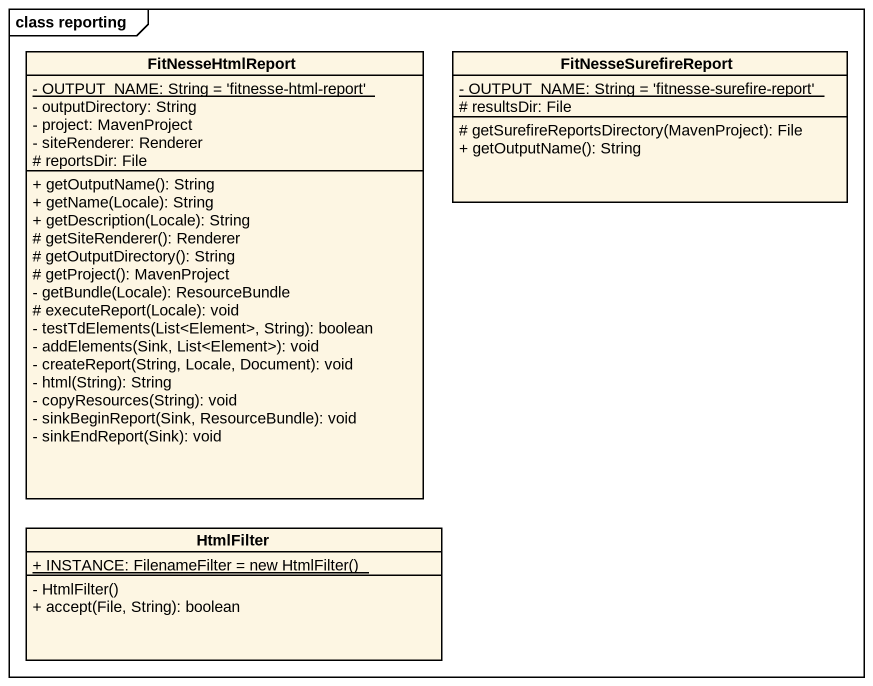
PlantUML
@startuml
mainframe class reporting
hide circle
hide empty members
skinparam classAttributeIconSize 0
class FitNesseHtmlReport {
  {static} - OUTPUT_NAME: String = 'fitnesse-html-report'
  - outputDirectory: String
  - project: MavenProject
  - siteRenderer: Renderer
  # reportsDir: File
  + getOutputName(): String
  + getName(Locale): String
  + getDescription(Locale): String
  # getSiteRenderer(): Renderer
  # getOutputDirectory(): String
  # getProject(): MavenProject
  - getBundle(Locale): ResourceBundle
  # executeReport(Locale): void
  - testTdElements(List<Element>, String): boolean
  - addElements(Sink, List<Element>): void
  - createReport(String, Locale, Document): void
  - html(String): String
  - copyResources(String): void
  - sinkBeginReport(Sink, ResourceBundle): void
  - sinkEndReport(Sink): void
}
class FitNesseSurefireReport {
  {static} - OUTPUT_NAME: String = 'fitnesse-surefire-report'
  # resultsDir: File
  # getSurefireReportsDirectory(MavenProject): File
  + getOutputName(): String
}
class HtmlFilter {
  {static} {field} + INSTANCE: FilenameFilter = new HtmlFilter()
  - HtmlFilter()
  + accept(File, String): boolean
}
@enduml
